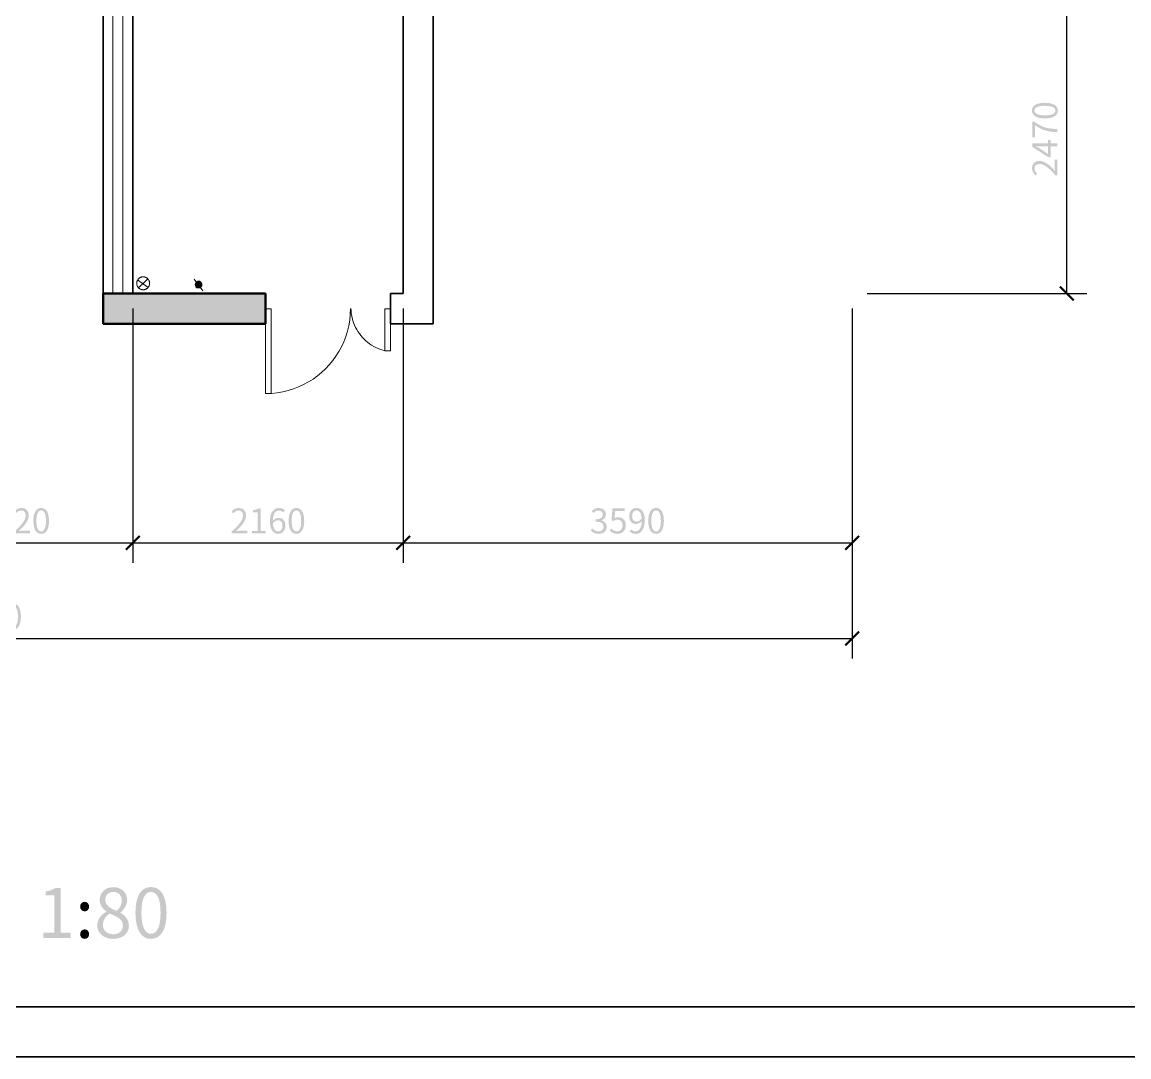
# Model space of a CAD drawing. Header units: millimetres. Extents: x -4600 to 229000, y -4300 to 19460.
# Drawn here: x 7385 to 16231, y -4300 to 3969 of the extents above; entities that cross this region are included whole.
import ezdxf

# ---------------------------------------------------------------- set-up
doc = ezdxf.new("R2010")
doc.units = ezdxf.units.MM
doc.header["$LTSCALE"] = 100
for name, color, linetype, lineweight in [('A-DIMS', 7, 'Continuous', 13), ('A-EX-DOOR', 3, 'Continuous', 18), ('A-EX-SERVICE', 6, 'Continuous', 13), ('A-EX-STRUCT', 7, 'Continuous', 50), ('A-EX-WALL', 7, 'Continuous', 35), ('A-EX-WINDOW', 4, 'Continuous', 18), ('A-SHEET', 7, 'Continuous', 35), ('A-TEXT', 7, 'Continuous', 18)]:
    doc.layers.add(name, color=color, linetype=linetype, lineweight=lineweight)

# ---------------------------------------------------------------- blocks, each defined once
blk = doc.blocks.new('SOURCE_ORIGINAL')
at = {"layer": 'A-EX-STRUCT'}
blk.add_hatch(color=256, dxfattribs=at).paths.add_polyline_path([(8033.6, 0), (9329, 0), (9329, -240.9), (8033.6, -240.9)])
at = {"layer": 'A-EX-DOOR'}
for p, q in [((10284.7, -458.8), (10284.7, -122.4)), ((10330.6, -122.4), (10284.7, -122.4)), ((10330.6, -122.4), (10330.6, -458.8)), ((10330.6, -458.8), (10284.7, -458.8))]:
    blk.add_line(p, q, dxfattribs=at)
blk.add_lwpolyline([(9329, -122.4), (9374.8, -122.4), (9374.8, -799.1), (9329, -799.1)], close=True, dxfattribs=at)
for points in [[(9330.9, -799.1), (9377.3, -797.6), (9423, -792.9), (9467.6, -785.3), (9511.3, -774.9), (9553.8, -761.7), (9595, -745.8), (9634.9, -727.3), (9673.4, -706.5), (9710.3, -683.2), (9745.5, -657.7), (9779.1, -630), (9810.7, -600.3), (9840.4, -568.7), (9868.1, -535.2), (9893.6, -499.9), (9916.8, -463), (9937.7, -424.5), (9956.1, -384.6), (9972, -343.4), (9985.2, -300.9), (9995.7, -257.2), (10003.3, -212.5), (10007.9, -166.9), (10009.5, -120.4)], [(10013.3, -118.2), (10014.2, -138.5), (10016.2, -158.4), (10019.3, -178.1), (10023.5, -197.4), (10028.8, -216.4), (10035, -234.9), (10042.2, -253), (10050.4, -270.6), (10059.5, -287.7), (10069.5, -304.2), (10080.4, -320.1), (10092.2, -335.4), (10104.7, -350.1), (10118, -364), (10132.1, -377.3), (10146.9, -389.7), (10162.4, -401.4), (10178.6, -412.2), (10195.5, -422.2), (10212.9, -431.2), (10230.9, -439.3), (10249.5, -446.4), (10268.7, -452.5), (10288.3, -457.6)]]:
    blk.add_lwpolyline(points, dxfattribs=at)
at = {"layer": 'A-EX-SERVICE'}
for p, q in [((8392.3, 49.7), (8308.2, 110.9)), ((8312.1, 42.1), (8388.5, 118.5)), ((8759.3, 114.7), (8828.2, 22.9)), ((8774.6, 87.9), (8778.5, 91.8)), ((8778.5, 91.8), (8782.3, 95.6)), ((8812.9, 91.8), (8778.5, 91.8)), ((8812.9, 91.8), (8778.5, 91.8)), ((8778.5, 91.8), (8816.7, 87.9)), ((8778.5, 91.8), (8816.7, 87.9)), ((8805.2, 95.6), (8782.3, 95.6)), ((8782.3, 95.6), (8786.1, 95.6)), ((8805.2, 95.6), (8782.3, 95.6)), ((8782.3, 95.6), (8812.9, 91.8)), ((8782.3, 95.6), (8812.9, 91.8)), ((8801.4, 95.6), (8786.1, 95.6)), ((8786.1, 95.6), (8793.8, 95.6)), ((8801.4, 95.6), (8786.1, 95.6)), ((8786.1, 95.6), (8805.2, 95.6)), ((8786.1, 95.6), (8805.2, 95.6)), ((8797.6, 95.6), (8793.8, 95.6)), ((8793.8, 95.6), (8801.4, 95.6)), ((8793.8, 95.6), (8801.4, 95.6)), ((8801.4, 95.6), (8797.6, 95.6)), ((8805.2, 95.6), (8801.4, 95.6)), ((8812.9, 91.8), (8805.2, 95.6)), ((8816.7, 87.9), (8812.9, 91.8)), ((8767, 72.6), (8770.8, 76.5)), ((8820.5, 72.6), (8767, 72.6)), ((8820.5, 72.6), (8767, 72.6)), ((8767, 72.6), (8820.5, 65)), ((8767, 72.6), (8820.5, 65)), ((8770.8, 65), (8767, 72.6)), ((8770.8, 80.3), (8774.6, 84.1)), ((8820.5, 80.3), (8770.8, 80.3)), ((8820.5, 80.3), (8770.8, 80.3)), ((8770.8, 80.3), (8820.5, 76.5)), ((8770.8, 80.3), (8820.5, 76.5)), ((8770.8, 76.5), (8770.8, 80.3)), ((8820.5, 76.5), (8770.8, 76.5)), ((8820.5, 76.5), (8770.8, 76.5)), ((8770.8, 76.5), (8820.5, 72.6)), ((8770.8, 76.5), (8820.5, 72.6)), ((8820.5, 65), (8770.8, 65)), ((8820.5, 65), (8770.8, 65)), ((8770.8, 65), (8820.5, 61.2)), ((8770.8, 65), (8820.5, 61.2)), ((8770.8, 61.2), (8770.8, 65)), ((8820.5, 61.2), (8770.8, 61.2)), ((8820.5, 61.2), (8770.8, 61.2)), ((8770.8, 61.2), (8816.7, 57.4)), ((8770.8, 61.2), (8816.7, 57.4)), ((8774.6, 57.4), (8770.8, 61.2)), ((8816.7, 87.9), (8774.6, 87.9)), ((8816.7, 87.9), (8774.6, 87.9)), ((8774.6, 87.9), (8816.7, 84.1)), ((8774.6, 87.9), (8816.7, 84.1)), ((8774.6, 84.1), (8774.6, 87.9)), ((8816.7, 84.1), (8774.6, 84.1)), ((8816.7, 84.1), (8774.6, 84.1)), ((8774.6, 84.1), (8820.5, 80.3)), ((8774.6, 84.1), (8820.5, 80.3)), ((8816.7, 57.4), (8774.6, 57.4)), ((8816.7, 57.4), (8774.6, 57.4)), ((8774.6, 57.4), (8816.7, 53.5)), ((8774.6, 57.4), (8816.7, 53.5)), ((8774.6, 53.5), (8774.6, 57.4)), ((8816.7, 53.5), (8774.6, 53.5)), ((8816.7, 53.5), (8774.6, 53.5)), ((8774.6, 53.5), (8812.9, 49.7)), ((8774.6, 53.5), (8812.9, 49.7)), ((8778.5, 49.7), (8774.6, 53.5)), ((8812.9, 49.7), (8778.5, 49.7)), ((8812.9, 49.7), (8778.5, 49.7)), ((8778.5, 49.7), (8805.2, 45.9)), ((8778.5, 49.7), (8805.2, 45.9)), ((8782.3, 45.9), (8778.5, 49.7)), ((8805.2, 45.9), (8782.3, 45.9)), ((8805.2, 45.9), (8782.3, 45.9)), ((8782.3, 45.9), (8801.4, 45.9)), ((8782.3, 45.9), (8801.4, 45.9)), ((8786.1, 45.9), (8782.3, 45.9)), ((8801.4, 45.9), (8786.1, 45.9)), ((8801.4, 45.9), (8786.1, 45.9)), ((8786.1, 45.9), (8797.6, 45.9)), ((8786.1, 45.9), (8797.6, 45.9)), ((8793.8, 45.9), (8786.1, 45.9)), ((8797.6, 45.9), (8793.8, 45.9)), ((8797.6, 45.9), (8801.4, 45.9)), ((8801.4, 45.9), (8805.2, 45.9)), ((8805.2, 45.9), (8812.9, 49.7)), ((8812.9, 49.7), (8816.7, 53.5)), ((8816.7, 84.1), (8816.7, 87.9)), ((8820.5, 80.3), (8816.7, 84.1)), ((8816.7, 57.4), (8820.5, 61.2)), ((8816.7, 53.5), (8816.7, 57.4)), ((8820.5, 76.5), (8820.5, 80.3)), ((8820.5, 72.6), (8820.5, 76.5)), ((8820.5, 65), (8820.5, 72.6)), ((8820.5, 61.2), (8820.5, 65))]:
    blk.add_line(p, q, dxfattribs=at)
for points in [[(8352.2, 133.8), (8348.7, 133.7), (8345.2, 133.4), (8341.8, 132.8), (8338.5, 132), (8335.2, 131), (8332.1, 129.8), (8329.1, 128.4), (8326.1, 126.8), (8323.3, 125), (8320.7, 123.1), (8318.1, 121), (8315.7, 118.7), (8313.4, 116.3), (8311.3, 113.7), (8309.4, 111.1), (8307.6, 108.3), (8306, 105.3), (8304.6, 102.3), (8303.4, 99.2), (8302.4, 95.9), (8301.6, 92.6), (8301.1, 89.2), (8300.7, 85.7), (8300.6, 82.2)], [(8403.8, 82.2), (8403.7, 85.7), (8403.3, 89.2), (8402.8, 92.6), (8402, 95.9), (8401, 99.2), (8399.7, 102.3), (8398.3, 105.3), (8396.8, 108.3), (8395, 111.1), (8393.1, 113.7), (8390.9, 116.3), (8388.7, 118.7), (8386.3, 121), (8383.7, 123.1), (8381.1, 125), (8378.2, 126.8), (8375.3, 128.4), (8372.3, 129.8), (8369.1, 131), (8365.9, 132), (8362.6, 132.8), (8359.2, 133.4), (8355.7, 133.7), (8352.2, 133.8)], [(8795.7, 99.4), (8794, 99.4), (8792.3, 99.2), (8790.7, 98.9), (8789.1, 98.5), (8787.5, 98), (8786, 97.5), (8784.5, 96.8), (8783.1, 96), (8781.8, 95.2), (8780.5, 94.2), (8779.3, 93.2), (8778.1, 92.1), (8777, 91), (8776, 89.7), (8775.1, 88.5), (8774.2, 87.1), (8773.4, 85.7), (8772.8, 84.2), (8772.2, 82.7), (8771.7, 81.2), (8771.3, 79.6), (8771, 77.9), (8770.9, 76.3), (8770.8, 74.6)], [(8820.5, 74.6), (8820.5, 76.3), (8820.3, 77.9), (8820, 79.6), (8819.6, 81.2), (8819.1, 82.7), (8818.6, 84.2), (8817.9, 85.7), (8817.1, 87.1), (8816.3, 88.5), (8815.3, 89.7), (8814.3, 91), (8813.2, 92.1), (8812.1, 93.2), (8810.8, 94.2), (8809.6, 95.2), (8808.2, 96), (8806.8, 96.8), (8805.3, 97.5), (8803.8, 98), (8802.3, 98.5), (8800.7, 98.9), (8799, 99.2), (8797.4, 99.4), (8795.7, 99.4)], [(8300.6, 82.2), (8300.7, 78.7), (8301.1, 75.2), (8301.6, 71.8), (8302.4, 68.5), (8303.4, 65.3), (8304.6, 62.1), (8306, 59.1), (8307.6, 56.2), (8309.4, 53.3), (8311.3, 50.7), (8313.4, 48.1), (8315.7, 45.7), (8318.1, 43.4), (8320.7, 41.3), (8323.3, 39.4), (8326.1, 37.6), (8329.1, 36), (8332.1, 34.6), (8335.2, 33.4), (8338.5, 32.4), (8341.8, 31.6), (8345.2, 31.1), (8348.7, 30.7), (8352.2, 30.6)], [(8352.2, 30.6), (8355.7, 30.7), (8359.2, 31.1), (8362.6, 31.6), (8365.9, 32.4), (8369.1, 33.4), (8372.3, 34.6), (8375.3, 36), (8378.2, 37.6), (8381.1, 39.4), (8383.7, 41.3), (8386.3, 43.4), (8388.7, 45.7), (8390.9, 48.1), (8393.1, 50.7), (8395, 53.3), (8396.8, 56.2), (8398.3, 59.1), (8399.7, 62.1), (8401, 65.3), (8402, 68.5), (8402.8, 71.8), (8403.3, 75.2), (8403.7, 78.7), (8403.8, 82.2)], [(8770.8, 74.6), (8770.9, 72.9), (8771, 71.2), (8771.3, 69.5), (8771.7, 68), (8772.2, 66.4), (8772.8, 64.9), (8773.4, 63.4), (8774.2, 62), (8775.1, 60.7), (8776, 59.4), (8777, 58.1), (8778.1, 57), (8779.3, 55.9), (8780.5, 54.9), (8781.8, 54), (8783.1, 53.1), (8784.5, 52.3), (8786, 51.7), (8787.5, 51.1), (8789.1, 50.6), (8790.7, 50.2), (8792.3, 49.9), (8794, 49.8), (8795.7, 49.7)], [(8795.7, 49.7), (8797.4, 49.8), (8799, 49.9), (8800.7, 50.2), (8802.3, 50.6), (8803.8, 51.1), (8805.3, 51.7), (8806.8, 52.3), (8808.2, 53.1), (8809.6, 54), (8810.8, 54.9), (8812.1, 55.9), (8813.2, 57), (8814.3, 58.1), (8815.3, 59.4), (8816.3, 60.7), (8817.1, 62), (8817.9, 63.4), (8818.6, 64.9), (8819.1, 66.4), (8819.6, 68), (8820, 69.5), (8820.3, 71.2), (8820.5, 72.9), (8820.5, 74.6)]]:
    blk.add_lwpolyline(points, dxfattribs=at)
at = {"layer": 'A-EX-STRUCT'}
blk.add_lwpolyline([(8033.6, 0), (9329, 0), (9329, -240.9), (8033.6, -240.9)], close=True, dxfattribs=at)
at = {"layer": 'A-EX-WALL'}
for p, q in [((10430, 2470), (10430, 0)), ((8033.6, -240.9), (8033.6, 2328.5)), ((8270, 2347.6), (8270, 0)), ((10670.9, 2328.5), (10670.9, -240.9)), ((8296.8, 0), (8033.6, 0)), ((8270, 0), (9329, 0)), ((9329, 0), (9329, -240.9)), ((10430, 0), (10330.6, 0)), ((10330.6, 0), (10330.6, -240.9)), ((9329, -240.9), (8033.6, -240.9)), ((10330.6, -240.9), (10670.9, -240.9))]:
    blk.add_line(p, q, dxfattribs=at)
at = {"layer": 'A-EX-WINDOW'}
for p, q in [((8109.9, 0), (8109.9, 2347.6)), ((8189.9, 0), (8189.9, 2347.6))]:
    blk.add_line(p, q, dxfattribs=at)
blk = doc.blocks.new('_ARCHTICK')
at = {"color": 0, "linetype": 'BYBLOCK', "const_width": 0.15}
blk.add_lwpolyline([(-0.5, -0.5), (0.5, 0.5)], dxfattribs=at)
blk = doc.blocks.new('*D7')
at = {"layer": 'A-DIMS'}
h = blk.add_hatch(color=256, dxfattribs=at)
edge = h.paths.add_edge_path()
edge.add_line((7031.1, -1917.1), (7140.8, -1917.1))
edge.add_line((7140.8, -1917.1), (7140.8, -1896.3))
edge.add_line((7140.8, -1896.3), (7100.7, -1896.3))
edge.add_line((7100.7, -1896.3), (7100.7, -1717.1))
edge.add_line((7100.7, -1717.1), (7081.6, -1717.1))
edge.add_spline(control_points=[(7081.6, -1717.1), (7070.7, -1723.3), (7057.9, -1728), (7040.2, -1731.2)], knot_values=[0, 0, 0, 0, 1, 1, 1, 1], degree=3, periodic=0)
edge.add_line((7040.2, -1731.2), (7040.2, -1747.1))
edge.add_line((7040.2, -1747.1), (7075.9, -1747.1))
edge.add_line((7075.9, -1747.1), (7075.9, -1896.3))
edge.add_line((7075.9, -1896.3), (7031.1, -1896.3))
edge.add_line((7031.1, -1896.3), (7031.1, -1917.1))
h = blk.add_hatch(color=256, dxfattribs=at)
edge = h.paths.add_edge_path()
edge.add_spline(control_points=[(7222.7, -1920.6), (7260.1, -1920.6), (7295.3, -1889.5), (7295.3, -1808.5), (7295.3, -1744.9), (7266.3, -1713.5), (7227.9, -1713.5), (7196.8, -1713.5), (7170.6, -1739.4), (7170.6, -1778.5), (7170.6, -1819.7), (7192.4, -1841.2), (7225.7, -1841.2), (7242.3, -1841.2), (7259.5, -1831.7), (7271.8, -1816.9)], knot_values=[0, 0, 0, 0, 1, 1, 1, 2, 2, 2, 3, 3, 3, 4, 4, 4, 5, 5, 5, 5], degree=3, periodic=0)
edge.add_spline(control_points=[(7271.8, -1816.9), (7269.9, -1878.9), (7247.5, -1899.9), (7221.9, -1899.9), (7208.8, -1899.9), (7196.8, -1894.1), (7188, -1884.6)], knot_values=[0, 0, 0, 0, 1, 1, 1, 2, 2, 2, 2], degree=3, periodic=0)
edge.add_line((7188, -1884.6), (7174.4, -1900.1))
edge.add_spline(control_points=[(7174.4, -1900.1), (7185.6, -1911.9), (7200.9, -1920.6), (7222.7, -1920.6)], knot_values=[0, 0, 0, 0, 1, 1, 1, 1], degree=3, periodic=0)
edge = h.paths.add_edge_path(flags=0)
edge.add_spline(control_points=[(7271.5, -1795.9), (7258.2, -1815), (7243.2, -1822.7), (7229.8, -1822.7), (7206, -1822.7), (7194, -1805.2), (7194, -1778.5), (7194, -1750.9), (7208.8, -1732.9), (7228.1, -1732.9), (7253.5, -1732.9), (7268.8, -1754.7), (7271.5, -1795.9)], knot_values=[0, 0, 0, 0, 1, 1, 1, 2, 2, 2, 3, 3, 3, 4, 4, 4, 4], degree=3, periodic=0)
h = blk.add_hatch(color=256, dxfattribs=at)
edge = h.paths.add_edge_path()
edge.add_line((7322, -1917.1), (7447.8, -1917.1))
edge.add_line((7447.8, -1917.1), (7447.8, -1895.5))
edge.add_line((7447.8, -1895.5), (7392.4, -1895.5))
edge.add_spline(control_points=[(7392.4, -1895.5), (7382.3, -1895.5), (7370, -1896.6), (7359.7, -1897.4)], knot_values=[0, 0, 0, 0, 1, 1, 1, 1], degree=3, periodic=0)
edge.add_spline(control_points=[(7359.7, -1897.4), (7406.6, -1852.9), (7438.2, -1812.3), (7438.2, -1772.2), (7438.2, -1736.7), (7415.6, -1713.5), (7379.8, -1713.5), (7354.5, -1713.5), (7337, -1725), (7320.9, -1742.7)], knot_values=[0, 0, 0, 0, 1, 1, 1, 2, 2, 2, 3, 3, 3, 3], degree=3, periodic=0)
edge.add_line((7320.9, -1742.7), (7335.4, -1756.9))
edge.add_spline(control_points=[(7335.4, -1756.9), (7346.6, -1743.5), (7360.5, -1733.7), (7376.8, -1733.7), (7401.7, -1733.7), (7413.7, -1750.3), (7413.7, -1773.3), (7413.7, -1807.6), (7384.8, -1847.5), (7322, -1902.3)], knot_values=[0, 0, 0, 0, 1, 1, 1, 2, 2, 2, 3, 3, 3, 3], degree=3, periodic=0)
edge.add_line((7322, -1902.3), (7322, -1917.1))
h = blk.add_hatch(color=256, dxfattribs=at)
edge = h.paths.add_edge_path()
edge.add_spline(control_points=[(7537.3, -1920.6), (7575.2, -1920.6), (7599.5, -1886.2), (7599.5, -1816.4), (7599.5, -1747.1), (7575.2, -1713.5), (7537.3, -1713.5), (7499.1, -1713.5), (7475.1, -1747.1), (7475.1, -1816.4), (7475.1, -1886.2), (7499.1, -1920.6), (7537.3, -1920.6)], knot_values=[0, 0, 0, 0, 1, 1, 1, 2, 2, 2, 3, 3, 3, 4, 4, 4, 4], degree=3, periodic=0)
edge = h.paths.add_edge_path(flags=0)
edge.add_spline(control_points=[(7537.3, -1900.4), (7514.6, -1900.4), (7499.1, -1875), (7499.1, -1816.4), (7499.1, -1758), (7514.6, -1733.2), (7537.3, -1733.2), (7559.9, -1733.2), (7575.5, -1758), (7575.5, -1816.4), (7575.5, -1875), (7559.9, -1900.4), (7537.3, -1900.4)], knot_values=[0, 0, 0, 0, 1, 1, 1, 2, 2, 2, 3, 3, 3, 4, 4, 4, 4], degree=3, periodic=0)
for p, q in [((6350, -120), (6350, -2152.1)), ((8270, -120), (8270, -2152.1)), ((6350, -1992.1), (8270, -1992.1))]:
    blk.add_line(p, q)
at = {"layer": 'Defpoints'}
for p in [(6350, 0), (8270, 0), (6350, -1992.1)]:
    blk.add_point(p, dxfattribs=at)
at = {"layer": 'A-DIMS', "xscale": 110, "yscale": 110, "rotation": 180}
blk.add_blockref('_ARCHTICK', (6350, -1992.1), dxfattribs=at)
at = {"layer": 'A-DIMS', "xscale": 110, "yscale": 110}
blk.add_blockref('_ARCHTICK', (8270, -1992.1), dxfattribs=at)
blk = doc.blocks.new('*D8')
at = {"layer": 'A-DIMS'}
h = blk.add_hatch(color=256, dxfattribs=at)
edge = h.paths.add_edge_path()
edge.add_line((9059.1, -1917.1), (9184.9, -1917.1))
edge.add_line((9184.9, -1917.1), (9184.9, -1895.5))
edge.add_line((9184.9, -1895.5), (9129.5, -1895.5))
edge.add_spline(control_points=[(9129.5, -1895.5), (9119.4, -1895.5), (9107.2, -1896.6), (9096.8, -1897.4)], knot_values=[0, 0, 0, 0, 1, 1, 1, 1], degree=3, periodic=0)
edge.add_spline(control_points=[(9096.8, -1897.4), (9143.7, -1852.9), (9175.4, -1812.3), (9175.4, -1772.2), (9175.4, -1736.7), (9152.7, -1713.5), (9117, -1713.5), (9091.6, -1713.5), (9074.1, -1725), (9058, -1742.7)], knot_values=[0, 0, 0, 0, 1, 1, 1, 2, 2, 2, 3, 3, 3, 3], degree=3, periodic=0)
edge.add_line((9058, -1742.7), (9072.5, -1756.9))
edge.add_spline(control_points=[(9072.5, -1756.9), (9083.7, -1743.5), (9097.6, -1733.7), (9114, -1733.7), (9138.8, -1733.7), (9150.8, -1750.3), (9150.8, -1773.3), (9150.8, -1807.6), (9121.9, -1847.5), (9059.1, -1902.3)], knot_values=[0, 0, 0, 0, 1, 1, 1, 2, 2, 2, 3, 3, 3, 3], degree=3, periodic=0)
edge.add_line((9059.1, -1902.3), (9059.1, -1917.1))
h = blk.add_hatch(color=256, dxfattribs=at)
edge = h.paths.add_edge_path()
edge.add_line((9222.6, -1917.1), (9332.3, -1917.1))
edge.add_line((9332.3, -1917.1), (9332.3, -1896.3))
edge.add_line((9332.3, -1896.3), (9292.2, -1896.3))
edge.add_line((9292.2, -1896.3), (9292.2, -1717.1))
edge.add_line((9292.2, -1717.1), (9273.1, -1717.1))
edge.add_spline(control_points=[(9273.1, -1717.1), (9262.1, -1723.3), (9249.3, -1728), (9231.6, -1731.2)], knot_values=[0, 0, 0, 0, 1, 1, 1, 1], degree=3, periodic=0)
edge.add_line((9231.6, -1731.2), (9231.6, -1747.1))
edge.add_line((9231.6, -1747.1), (9267.3, -1747.1))
edge.add_line((9267.3, -1747.1), (9267.3, -1896.3))
edge.add_line((9267.3, -1896.3), (9222.6, -1896.3))
edge.add_line((9222.6, -1896.3), (9222.6, -1917.1))
h = blk.add_hatch(color=256, dxfattribs=at)
edge = h.paths.add_edge_path()
edge.add_spline(control_points=[(9432.1, -1920.6), (9463.2, -1920.6), (9489.7, -1894.4), (9489.7, -1855.7), (9489.7, -1813.6), (9467.9, -1792.9), (9434, -1792.9), (9418.5, -1792.9), (9401, -1801.9), (9388.7, -1816.9)], knot_values=[0, 0, 0, 0, 1, 1, 1, 2, 2, 2, 3, 3, 3, 3], degree=3, periodic=0)
edge.add_spline(control_points=[(9388.7, -1816.9), (9389.8, -1755), (9412.5, -1734), (9440.3, -1734), (9452.3, -1734), (9464.3, -1740), (9472, -1749.3)], knot_values=[0, 0, 0, 0, 1, 1, 1, 2, 2, 2, 2], degree=3, periodic=0)
edge.add_line((9472, -1749.3), (9486.2, -1734))
edge.add_spline(control_points=[(9486.2, -1734), (9475, -1722), (9460, -1713.5), (9439.2, -1713.5), (9400.5, -1713.5), (9365.3, -1743.3), (9365.3, -1821.6), (9365.3, -1887.6), (9393.9, -1920.6), (9432.1, -1920.6)], knot_values=[0, 0, 0, 0, 1, 1, 1, 2, 2, 2, 3, 3, 3, 3], degree=3, periodic=0)
edge = h.paths.add_edge_path(flags=0)
edge.add_spline(control_points=[(9389.3, -1836.8), (9402.4, -1818.3), (9417.7, -1811.5), (9429.9, -1811.5), (9454.2, -1811.5), (9466, -1828.7), (9466, -1855.7), (9466, -1883), (9451.2, -1901), (9432.1, -1901), (9407, -1901), (9392, -1878.3), (9389.3, -1836.8)], knot_values=[0, 0, 0, 0, 1, 1, 1, 2, 2, 2, 3, 3, 3, 4, 4, 4, 4], degree=3, periodic=0)
h = blk.add_hatch(color=256, dxfattribs=at)
edge = h.paths.add_edge_path()
edge.add_spline(control_points=[(9577.3, -1920.6), (9615.2, -1920.6), (9639.5, -1886.2), (9639.5, -1816.4), (9639.5, -1747.1), (9615.2, -1713.5), (9577.3, -1713.5), (9539.1, -1713.5), (9515.1, -1747.1), (9515.1, -1816.4), (9515.1, -1886.2), (9539.1, -1920.6), (9577.3, -1920.6)], knot_values=[0, 0, 0, 0, 1, 1, 1, 2, 2, 2, 3, 3, 3, 4, 4, 4, 4], degree=3, periodic=0)
edge = h.paths.add_edge_path(flags=0)
edge.add_spline(control_points=[(9577.3, -1900.4), (9554.6, -1900.4), (9539.1, -1875), (9539.1, -1816.4), (9539.1, -1758), (9554.6, -1733.2), (9577.3, -1733.2), (9599.9, -1733.2), (9615.5, -1758), (9615.5, -1816.4), (9615.5, -1875), (9599.9, -1900.4), (9577.3, -1900.4)], knot_values=[0, 0, 0, 0, 1, 1, 1, 2, 2, 2, 3, 3, 3, 4, 4, 4, 4], degree=3, periodic=0)
for p, q in [((8270, -120), (8270, -2152.1)), ((10430, -120), (10430, -2152.1)), ((8270, -1992.1), (10430, -1992.1))]:
    blk.add_line(p, q)
at = {"layer": 'Defpoints'}
for p in [(8270, 0), (10430, 0), (8270, -1992.1)]:
    blk.add_point(p, dxfattribs=at)
at = {"layer": 'A-DIMS', "xscale": 110, "yscale": 110, "rotation": 180}
blk.add_blockref('_ARCHTICK', (8270, -1992.1), dxfattribs=at)
at = {"layer": 'A-DIMS', "xscale": 110, "yscale": 110}
blk.add_blockref('_ARCHTICK', (10430, -1992.1), dxfattribs=at)
blk = doc.blocks.new('*D9')
at = {"layer": 'A-DIMS'}
h = blk.add_hatch(color=256, dxfattribs=at)
edge = h.paths.add_edge_path()
edge.add_spline(control_points=[(11993.9, -1920.6), (12029.6, -1920.6), (12058.3, -1899.3), (12058.3, -1863.6), (12058.3, -1836), (12039.5, -1818.6), (12016, -1812.8)], knot_values=[0, 0, 0, 0, 1, 1, 1, 2, 2, 2, 2], degree=3, periodic=0)
edge.add_line((12016, -1812.8), (12016, -1811.5))
edge.add_spline(control_points=[(12016, -1811.5), (12037.3, -1804.1), (12051.5, -1787.7), (12051.5, -1763.4), (12051.5, -1731.8), (12026.9, -1713.5), (11993.1, -1713.5), (11970.2, -1713.5), (11952.4, -1723.6), (11937.4, -1737.2)], knot_values=[0, 0, 0, 0, 1, 1, 1, 2, 2, 2, 3, 3, 3, 3], degree=3, periodic=0)
edge.add_line((11937.4, -1737.2), (11950.8, -1753.1))
edge.add_spline(control_points=[(11950.8, -1753.1), (11962.2, -1741.6), (11976.2, -1733.7), (11992.3, -1733.7), (12013.3, -1733.7), (12026.1, -1746.3), (12026.1, -1765.4), (12026.1, -1786.9), (12012.2, -1803.6), (11970.7, -1803.6)], knot_values=[0, 0, 0, 0, 1, 1, 1, 2, 2, 2, 3, 3, 3, 3], degree=3, periodic=0)
edge.add_line((11970.7, -1803.6), (11970.7, -1822.7))
edge.add_spline(control_points=[(11970.7, -1822.7), (12017.1, -1822.7), (12032.9, -1838.5), (12032.9, -1862.8), (12032.9, -1885.7), (12016.3, -1899.9), (11992.3, -1899.9), (11969.6, -1899.9), (11954.6, -1889), (11942.9, -1876.9)], knot_values=[0, 0, 0, 0, 1, 1, 1, 2, 2, 2, 3, 3, 3, 3], degree=3, periodic=0)
edge.add_line((11942.9, -1876.9), (11930, -1893))
edge.add_spline(control_points=[(11930, -1893), (11943.1, -1907.5), (11962.8, -1920.6), (11993.9, -1920.6)], knot_values=[0, 0, 0, 0, 1, 1, 1, 1], degree=3, periodic=0)
h = blk.add_hatch(color=256, dxfattribs=at)
edge = h.paths.add_edge_path()
edge.add_spline(control_points=[(12145.1, -1920.6), (12178.6, -1920.6), (12210.5, -1895.8), (12210.5, -1852.1), (12210.5, -1807.9), (12183.3, -1788.3), (12150.2, -1788.3), (12138.2, -1788.3), (12129.2, -1791.3), (12120.2, -1796.2)], knot_values=[0, 0, 0, 0, 1, 1, 1, 2, 2, 2, 3, 3, 3, 3], degree=3, periodic=0)
edge.add_line((12120.2, -1796.2), (12125.4, -1738.3))
edge.add_line((12125.4, -1738.3), (12200.7, -1738.3))
edge.add_line((12200.7, -1738.3), (12200.7, -1717.1))
edge.add_line((12200.7, -1717.1), (12103.6, -1717.1))
edge.add_line((12103.6, -1717.1), (12097, -1810.4))
edge.add_line((12097, -1810.4), (12110.4, -1818.8))
edge.add_spline(control_points=[(12110.4, -1818.8), (12121.9, -1811.2), (12130.3, -1807.1), (12143.7, -1807.1), (12168.8, -1807.1), (12185.2, -1824), (12185.2, -1852.7), (12185.2, -1881.9), (12166.3, -1899.9), (12142.6, -1899.9), (12119.4, -1899.9), (12104.7, -1889.2), (12093.5, -1877.8)], knot_values=[0, 0, 0, 0, 1, 1, 1, 2, 2, 2, 3, 3, 3, 4, 4, 4, 4], degree=3, periodic=0)
edge.add_line((12093.5, -1877.8), (12080.9, -1894.1))
edge.add_spline(control_points=[(12080.9, -1894.1), (12094.6, -1907.5), (12113.7, -1920.6), (12145.1, -1920.6)], knot_values=[0, 0, 0, 0, 1, 1, 1, 1], degree=3, periodic=0)
h = blk.add_hatch(color=256, dxfattribs=at)
edge = h.paths.add_edge_path()
edge.add_spline(control_points=[(12289.1, -1920.6), (12326.5, -1920.6), (12361.7, -1889.5), (12361.7, -1808.5), (12361.7, -1744.9), (12332.8, -1713.5), (12294.3, -1713.5), (12263.2, -1713.5), (12237, -1739.4), (12237, -1778.5), (12237, -1819.7), (12258.8, -1841.2), (12292.1, -1841.2), (12308.8, -1841.2), (12326, -1831.7), (12338.2, -1816.9)], knot_values=[0, 0, 0, 0, 1, 1, 1, 2, 2, 2, 3, 3, 3, 4, 4, 4, 5, 5, 5, 5], degree=3, periodic=0)
edge.add_spline(control_points=[(12338.2, -1816.9), (12336.3, -1878.9), (12313.9, -1899.9), (12288.3, -1899.9), (12275.2, -1899.9), (12263.2, -1894.1), (12254.5, -1884.6)], knot_values=[0, 0, 0, 0, 1, 1, 1, 2, 2, 2, 2], degree=3, periodic=0)
edge.add_line((12254.5, -1884.6), (12240.8, -1900.1))
edge.add_spline(control_points=[(12240.8, -1900.1), (12252, -1911.9), (12267.3, -1920.6), (12289.1, -1920.6)], knot_values=[0, 0, 0, 0, 1, 1, 1, 1], degree=3, periodic=0)
edge = h.paths.add_edge_path(flags=0)
edge.add_spline(control_points=[(12338, -1795.9), (12324.6, -1815), (12309.6, -1822.7), (12296.2, -1822.7), (12272.5, -1822.7), (12260.5, -1805.2), (12260.5, -1778.5), (12260.5, -1750.9), (12275.2, -1732.9), (12294.6, -1732.9), (12320, -1732.9), (12335.2, -1754.7), (12338, -1795.9)], knot_values=[0, 0, 0, 0, 1, 1, 1, 2, 2, 2, 3, 3, 3, 4, 4, 4, 4], degree=3, periodic=0)
h = blk.add_hatch(color=256, dxfattribs=at)
edge = h.paths.add_edge_path()
edge.add_spline(control_points=[(12452.3, -1920.6), (12490.2, -1920.6), (12514.5, -1886.2), (12514.5, -1816.4), (12514.5, -1747.1), (12490.2, -1713.5), (12452.3, -1713.5), (12414.1, -1713.5), (12390.1, -1747.1), (12390.1, -1816.4), (12390.1, -1886.2), (12414.1, -1920.6), (12452.3, -1920.6)], knot_values=[0, 0, 0, 0, 1, 1, 1, 2, 2, 2, 3, 3, 3, 4, 4, 4, 4], degree=3, periodic=0)
edge = h.paths.add_edge_path(flags=0)
edge.add_spline(control_points=[(12452.3, -1900.4), (12429.6, -1900.4), (12414.1, -1875), (12414.1, -1816.4), (12414.1, -1758), (12429.6, -1733.2), (12452.3, -1733.2), (12474.9, -1733.2), (12490.5, -1758), (12490.5, -1816.4), (12490.5, -1875), (12474.9, -1900.4), (12452.3, -1900.4)], knot_values=[0, 0, 0, 0, 1, 1, 1, 2, 2, 2, 3, 3, 3, 4, 4, 4, 4], degree=3, periodic=0)
for p, q in [((10430, -120), (10430, -2152.1)), ((14020, -120), (14020, -2152.1)), ((10430, -1992.1), (14020, -1992.1))]:
    blk.add_line(p, q)
at = {"layer": 'Defpoints'}
for p in [(10430, 0), (14020, 0), (10430, -1992.1)]:
    blk.add_point(p, dxfattribs=at)
at = {"layer": 'A-DIMS', "xscale": 110, "yscale": 110, "rotation": 180}
blk.add_blockref('_ARCHTICK', (10430, -1992.1), dxfattribs=at)
at = {"layer": 'A-DIMS', "xscale": 110, "yscale": 110}
blk.add_blockref('_ARCHTICK', (14020, -1992.1), dxfattribs=at)
blk = doc.blocks.new('*D11')
at = {"layer": 'A-DIMS'}
h = blk.add_hatch(color=256, dxfattribs=at)
edge = h.paths.add_edge_path()
edge.add_line((6655.4, -2681.8), (6765.1, -2681.8))
edge.add_line((6765.1, -2681.8), (6765.1, -2661))
edge.add_line((6765.1, -2661), (6725, -2661))
edge.add_line((6725, -2661), (6725, -2481.8))
edge.add_line((6725, -2481.8), (6705.9, -2481.8))
edge.add_spline(control_points=[(6705.9, -2481.8), (6695, -2488), (6682.2, -2492.7), (6664.4, -2496)], knot_values=[0, 0, 0, 0, 1, 1, 1, 1], degree=3, periodic=0)
edge.add_line((6664.4, -2496), (6664.4, -2511.8))
edge.add_line((6664.4, -2511.8), (6700.2, -2511.8))
edge.add_line((6700.2, -2511.8), (6700.2, -2661))
edge.add_line((6700.2, -2661), (6655.4, -2661))
edge.add_line((6655.4, -2661), (6655.4, -2681.8))
h = blk.add_hatch(color=256, dxfattribs=at)
h.paths.add_polyline_path([(6875.6, -2681.8), (6899.1, -2681.8), (6899.1, -2626.6), (6925.8, -2626.6), (6925.8, -2606.7), (6899.1, -2606.7), (6899.1, -2481.8), (6871.5, -2481.8), (6788.3, -2610.3), (6788.3, -2626.6), (6875.6, -2626.6), (6875.6, -2681.8)])
edge = h.paths.add_edge_path(flags=0)
edge.add_line((6875.6, -2606.7), (6814.2, -2606.7))
edge.add_line((6814.2, -2606.7), (6859.8, -2538.5))
edge.add_spline(control_points=[(6859.8, -2538.5), (6865.5, -2528.7), (6871, -2518.6), (6875.9, -2509)], knot_values=[0, 0, 0, 0, 1, 1, 1, 1], degree=3, periodic=0)
edge.add_line((6875.9, -2509), (6877, -2509))
edge.add_spline(control_points=[(6877, -2509), (6876.4, -2519.1), (6875.6, -2535.5), (6875.6, -2545.3)], knot_values=[0, 0, 0, 0, 1, 1, 1, 1], degree=3, periodic=0)
edge.add_line((6875.6, -2545.3), (6875.6, -2606.7))
h = blk.add_hatch(color=256, dxfattribs=at)
edge = h.paths.add_edge_path()
edge.add_spline(control_points=[(7010.1, -2685.3), (7048.1, -2685.3), (7072.3, -2650.9), (7072.3, -2581.1), (7072.3, -2511.8), (7048.1, -2478.2), (7010.1, -2478.2), (6971.9, -2478.2), (6947.9, -2511.8), (6947.9, -2581.1), (6947.9, -2650.9), (6971.9, -2685.3), (7010.1, -2685.3)], knot_values=[0, 0, 0, 0, 1, 1, 1, 2, 2, 2, 3, 3, 3, 4, 4, 4, 4], degree=3, periodic=0)
edge = h.paths.add_edge_path(flags=0)
edge.add_spline(control_points=[(7010.1, -2665.1), (6987.5, -2665.1), (6971.9, -2639.7), (6971.9, -2581.1), (6971.9, -2522.7), (6987.5, -2497.9), (7010.1, -2497.9), (7032.8, -2497.9), (7048.3, -2522.7), (7048.3, -2581.1), (7048.3, -2639.7), (7032.8, -2665.1), (7010.1, -2665.1)], knot_values=[0, 0, 0, 0, 1, 1, 1, 2, 2, 2, 3, 3, 3, 4, 4, 4, 4], degree=3, periodic=0)
h = blk.add_hatch(color=256, dxfattribs=at)
edge = h.paths.add_edge_path()
edge.add_line((7097.7, -2681.8), (7223.5, -2681.8))
edge.add_line((7223.5, -2681.8), (7223.5, -2660.2))
edge.add_line((7223.5, -2660.2), (7168.1, -2660.2))
edge.add_spline(control_points=[(7168.1, -2660.2), (7158, -2660.2), (7145.7, -2661.3), (7135.4, -2662.1)], knot_values=[0, 0, 0, 0, 1, 1, 1, 1], degree=3, periodic=0)
edge.add_spline(control_points=[(7135.4, -2662.1), (7182.3, -2617.6), (7214, -2577), (7214, -2536.9), (7214, -2501.4), (7191.3, -2478.2), (7155.6, -2478.2), (7130.2, -2478.2), (7112.7, -2489.7), (7096.6, -2507.4)], knot_values=[0, 0, 0, 0, 1, 1, 1, 2, 2, 2, 3, 3, 3, 3], degree=3, periodic=0)
edge.add_line((7096.6, -2507.4), (7111.1, -2521.6))
edge.add_spline(control_points=[(7111.1, -2521.6), (7122.3, -2508.2), (7136.2, -2498.4), (7152.6, -2498.4), (7177.4, -2498.4), (7189.4, -2515.1), (7189.4, -2538), (7189.4, -2572.4), (7160.5, -2612.2), (7097.7, -2667)], knot_values=[0, 0, 0, 0, 1, 1, 1, 2, 2, 2, 3, 3, 3, 3], degree=3, periodic=0)
edge.add_line((7097.7, -2667), (7097.7, -2681.8))
h = blk.add_hatch(color=256, dxfattribs=at)
edge = h.paths.add_edge_path()
edge.add_spline(control_points=[(7313, -2685.3), (7350.9, -2685.3), (7375.2, -2650.9), (7375.2, -2581.1), (7375.2, -2511.8), (7350.9, -2478.2), (7313, -2478.2), (7274.8, -2478.2), (7250.8, -2511.8), (7250.8, -2581.1), (7250.8, -2650.9), (7274.8, -2685.3), (7313, -2685.3)], knot_values=[0, 0, 0, 0, 1, 1, 1, 2, 2, 2, 3, 3, 3, 4, 4, 4, 4], degree=3, periodic=0)
edge = h.paths.add_edge_path(flags=0)
edge.add_spline(control_points=[(7313, -2665.1), (7290.4, -2665.1), (7274.8, -2639.7), (7274.8, -2581.1), (7274.8, -2522.7), (7290.4, -2497.9), (7313, -2497.9), (7335.6, -2497.9), (7351.2, -2522.7), (7351.2, -2581.1), (7351.2, -2639.7), (7335.6, -2665.1), (7313, -2665.1)], knot_values=[0, 0, 0, 0, 1, 1, 1, 2, 2, 2, 3, 3, 3, 4, 4, 4, 4], degree=3, periodic=0)
for p, q in [((0, -120), (0, -2916.8)), ((14020, -120), (14020, -2916.8)), ((0, -2756.8), (14020, -2756.8))]:
    blk.add_line(p, q)
at = {"layer": 'Defpoints'}
for p in [(0, 0), (14020, 0), (0, -2756.8)]:
    blk.add_point(p, dxfattribs=at)
at = {"layer": 'A-DIMS', "xscale": 110, "yscale": 110, "rotation": 180}
blk.add_blockref('_ARCHTICK', (0, -2756.8), dxfattribs=at)
at = {"layer": 'A-DIMS', "xscale": 110, "yscale": 110}
blk.add_blockref('_ARCHTICK', (14020, -2756.8), dxfattribs=at)
blk = doc.blocks.new('*D20')
at = {"layer": 'A-DIMS'}
h = blk.add_hatch(color=256, dxfattribs=at)
edge = h.paths.add_edge_path()
edge.add_spline(control_points=[(15663.9, 1462.3), (15663.9, 1500.2), (15629.5, 1524.5), (15559.7, 1524.5), (15490.4, 1524.5), (15456.8, 1500.2), (15456.8, 1462.3), (15456.8, 1424.1), (15490.4, 1400.1), (15559.7, 1400.1), (15629.5, 1400.1), (15663.9, 1424.1), (15663.9, 1462.3)], knot_values=[0, 0, 0, 0, 1, 1, 1, 2, 2, 2, 3, 3, 3, 4, 4, 4, 4], degree=3, periodic=0)
edge = h.paths.add_edge_path(flags=0)
edge.add_spline(control_points=[(15643.7, 1462.3), (15643.7, 1439.6), (15618.3, 1424.1), (15559.7, 1424.1), (15501.3, 1424.1), (15476.4, 1439.6), (15476.4, 1462.3), (15476.4, 1484.9), (15501.3, 1500.5), (15559.7, 1500.5), (15618.3, 1500.5), (15643.7, 1484.9), (15643.7, 1462.3)], knot_values=[0, 0, 0, 0, 1, 1, 1, 2, 2, 2, 3, 3, 3, 4, 4, 4, 4], degree=3, periodic=0)
h = blk.add_hatch(color=256, dxfattribs=at)
edge = h.paths.add_edge_path()
edge.add_line((15660.3, 1289), (15660.3, 1314.9))
edge.add_spline(control_points=[(15660.3, 1314.9), (15582, 1318.2), (15535.4, 1326.7), (15475.4, 1373.6)], knot_values=[0, 0, 0, 0, 1, 1, 1, 1], degree=3, periodic=0)
edge.add_line((15475.4, 1373.6), (15460.3, 1373.6))
edge.add_line((15460.3, 1373.6), (15460.3, 1248.4))
edge.add_line((15460.3, 1248.4), (15481.6, 1248.4))
edge.add_line((15481.6, 1248.4), (15481.6, 1345.5))
edge.add_spline(control_points=[(15481.6, 1345.5), (15536.2, 1306.2), (15584.5, 1292.6), (15660.3, 1289)], knot_values=[0, 0, 0, 0, 1, 1, 1, 1], degree=3, periodic=0)
h = blk.add_hatch(color=256, dxfattribs=at)
h.paths.add_polyline_path([(15660.3, 1176.3), (15660.3, 1199.8), (15605.2, 1199.8), (15605.2, 1226.5), (15585.3, 1226.5), (15585.3, 1199.8), (15460.3, 1199.8), (15460.3, 1172.2), (15588.9, 1089), (15605.2, 1089), (15605.2, 1176.3), (15660.3, 1176.3)])
edge = h.paths.add_edge_path(flags=0)
edge.add_line((15585.3, 1176.3), (15585.3, 1114.9))
edge.add_line((15585.3, 1114.9), (15517.1, 1160.5))
edge.add_spline(control_points=[(15517.1, 1160.5), (15507.3, 1166.2), (15497.2, 1171.7), (15487.6, 1176.6)], knot_values=[0, 0, 0, 0, 1, 1, 1, 1], degree=3, periodic=0)
edge.add_line((15487.6, 1176.6), (15487.6, 1177.7))
edge.add_spline(control_points=[(15487.6, 1177.7), (15497.7, 1177.2), (15514.1, 1176.3), (15523.9, 1176.3)], knot_values=[0, 0, 0, 0, 1, 1, 1, 1], degree=3, periodic=0)
edge.add_line((15523.9, 1176.3), (15585.3, 1176.3))
h = blk.add_hatch(color=256, dxfattribs=at)
edge = h.paths.add_edge_path()
edge.add_line((15660.3, 944.1), (15660.3, 1069.9))
edge.add_line((15660.3, 1069.9), (15638.8, 1069.9))
edge.add_line((15638.8, 1069.9), (15638.8, 1014.5))
edge.add_spline(control_points=[(15638.8, 1014.5), (15638.8, 1004.4), (15639.9, 992.2), (15640.7, 981.8)], knot_values=[0, 0, 0, 0, 1, 1, 1, 1], degree=3, periodic=0)
edge.add_spline(control_points=[(15640.7, 981.8), (15596.2, 1028.7), (15555.6, 1060.4), (15515.5, 1060.4), (15480, 1060.4), (15456.8, 1037.7), (15456.8, 1002), (15456.8, 976.6), (15468.3, 959.1), (15486, 943)], knot_values=[0, 0, 0, 0, 1, 1, 1, 2, 2, 2, 3, 3, 3, 3], degree=3, periodic=0)
edge.add_line((15486, 943), (15500.2, 957.5))
edge.add_spline(control_points=[(15500.2, 957.5), (15486.8, 968.7), (15477, 982.6), (15477, 999), (15477, 1023.8), (15493.6, 1035.8), (15516.6, 1035.8), (15550.9, 1035.8), (15590.8, 1006.9), (15645.6, 944.1)], knot_values=[0, 0, 0, 0, 1, 1, 1, 2, 2, 2, 3, 3, 3, 3], degree=3, periodic=0)
edge.add_line((15645.6, 944.1), (15660.3, 944.1))
for p, q in [((14140, 2470), (15895.3, 2470)), ((15735.3, 0), (15735.3, 2470)), ((14140, 0), (15895.3, 0))]:
    blk.add_line(p, q)
at = {"layer": 'Defpoints'}
for p in [(14020, 2470), (14020, 0), (15735.3, 0)]:
    blk.add_point(p, dxfattribs=at)
at = {"layer": 'A-DIMS', "xscale": 110, "yscale": 110}
for p, rotation in [((15735.3, 2470), 90), ((15735.3, 0), 270)]:
    blk.add_blockref('_ARCHTICK', p, dxfattribs=dict(at, rotation=rotation))
blk = doc.blocks.new('SOURCE_DIMENSIONS')
for name in ['*D20', '*D11', '*D7', '*D8', '*D9']:
    blk.add_blockref(name, (0, 0))
blk = doc.blocks.new('A01_SHEET')
at = {"layer": 'A-TEXT'}
h = blk.add_hatch(color=256, dxfattribs=at)
edge = h.paths.add_edge_path()
edge.add_line((7553.9, -3350), (7773.3, -3350))
edge.add_line((7773.3, -3350), (7773.3, -3308.5))
edge.add_line((7773.3, -3308.5), (7693, -3308.5))
edge.add_line((7693, -3308.5), (7693, -2950))
edge.add_line((7693, -2950), (7654.8, -2950))
edge.add_spline(control_points=[(7654.8, -2950), (7633, -2962.6), (7607.4, -2971.8), (7571.9, -2978.4)], knot_values=[0, 0, 0, 0, 1, 1, 1, 1], degree=3, periodic=0)
edge.add_line((7571.9, -2978.4), (7571.9, -3010))
edge.add_line((7571.9, -3010), (7643.4, -3010))
edge.add_line((7643.4, -3010), (7643.4, -3308.5))
edge.add_line((7643.4, -3308.5), (7553.9, -3308.5))
edge.add_line((7553.9, -3308.5), (7553.9, -3350))
h = blk.add_hatch(color=256, dxfattribs=at)
edge = h.paths.add_edge_path()
edge.add_spline(control_points=[(8113.2, -3357.1), (8188, -3357.1), (8238.2, -3311.8), (8238.2, -3254), (8238.2, -3198.8), (8206, -3168.8), (8171.1, -3148.6)], knot_values=[0, 0, 0, 0, 1, 1, 1, 2, 2, 2, 2], degree=3, periodic=0)
edge.add_line((8171.1, -3148.6), (8171.1, -3145.9))
edge.add_spline(control_points=[(8171.1, -3145.9), (8194.5, -3127.4), (8224, -3091.3), (8224, -3049.3), (8224, -2987.7), (8182.5, -2944), (8114.3, -2944), (8052.1, -2944), (8004.6, -2984.9), (8004.6, -3045.5), (8004.6, -3087.5), (8029.7, -3117.5), (8058.7, -3137.7)], knot_values=[0, 0, 0, 0, 1, 1, 1, 2, 2, 2, 3, 3, 3, 4, 4, 4, 4], degree=3, periodic=0)
edge.add_line((8058.7, -3137.7), (8058.7, -3139.9))
edge.add_spline(control_points=[(8058.7, -3139.9), (8022.1, -3159.5), (7985.5, -3197.2), (7985.5, -3250.7), (7985.5, -3312.3), (8039, -3357.1), (8113.2, -3357.1)], knot_values=[0, 0, 0, 0, 1, 1, 1, 2, 2, 2, 2], degree=3, periodic=0)
edge = h.paths.add_edge_path(flags=0)
edge.add_spline(control_points=[(8113.8, -3320), (8065.8, -3320), (8029.7, -3288.9), (8029.7, -3246.3), (8029.7, -3208.1), (8052.7, -3176.5), (8084.9, -3155.7)], knot_values=[0, 0, 0, 0, 1, 1, 1, 2, 2, 2, 2], degree=3, periodic=0)
edge.add_spline(control_points=[(8084.9, -3155.7), (8141.6, -3178.6), (8190.7, -3198.3), (8190.7, -3252.3), (8190.7, -3292.2), (8160.2, -3320), (8113.8, -3320)], knot_values=[0, 0, 0, 0, 1, 1, 1, 2, 2, 2, 2], degree=3, periodic=0)
edge = h.paths.add_edge_path(flags=0)
edge.add_spline(control_points=[(8140.5, -3132.8), (8093, -3114.3), (8049.9, -3093), (8049.9, -3045.5), (8049.9, -3006.8), (8076.7, -2981.1), (8113.8, -2981.1), (8156.3, -2981.1), (8181.4, -3012.2), (8181.4, -3052), (8181.4, -3081.5), (8167.3, -3108.8), (8140.5, -3132.8)], knot_values=[0, 0, 0, 0, 1, 1, 1, 2, 2, 2, 3, 3, 3, 4, 4, 4, 4], degree=3, periodic=0)
h = blk.add_hatch(color=256, dxfattribs=at)
edge = h.paths.add_edge_path()
edge.add_spline(control_points=[(8415, -3357.1), (8490.9, -3357.1), (8539.4, -3288.3), (8539.4, -3148.6), (8539.4, -3010), (8490.9, -2942.9), (8415, -2942.9), (8338.6, -2942.9), (8290.6, -3010), (8290.6, -3148.6), (8290.6, -3288.3), (8338.6, -3357.1), (8415, -3357.1)], knot_values=[0, 0, 0, 0, 1, 1, 1, 2, 2, 2, 3, 3, 3, 4, 4, 4, 4], degree=3, periodic=0)
edge = h.paths.add_edge_path(flags=0)
edge.add_spline(control_points=[(8415, -3316.7), (8369.7, -3316.7), (8338.6, -3266), (8338.6, -3148.6), (8338.6, -3031.9), (8369.7, -2982.2), (8415, -2982.2), (8460.3, -2982.2), (8491.4, -3031.9), (8491.4, -3148.6), (8491.4, -3266), (8460.3, -3316.7), (8415, -3316.7)], knot_values=[0, 0, 0, 0, 1, 1, 1, 2, 2, 2, 3, 3, 3, 4, 4, 4, 4], degree=3, periodic=0)
h = blk.add_hatch(color=256, dxfattribs=at)
edge = h.paths.add_edge_path()
edge.add_spline(control_points=[(7884.6, -3137.2), (7904.2, -3137.2), (7920.6, -3121.9), (7920.6, -3099), (7920.6, -3076.6), (7904.2, -3060.8), (7884.6, -3060.8), (7864.4, -3060.8), (7848.6, -3076.6), (7848.6, -3099), (7848.6, -3121.9), (7864.4, -3137.2), (7884.6, -3137.2)], knot_values=[0, 0, 0, 0, 1, 1, 1, 2, 2, 2, 3, 3, 3, 4, 4, 4, 4], degree=3, periodic=0)
h = blk.add_hatch(color=256, dxfattribs=at)
edge = h.paths.add_edge_path()
edge.add_spline(control_points=[(7884.6, -3357.1), (7904.2, -3357.1), (7920.6, -3341.8), (7920.6, -3319.4), (7920.6, -3296.5), (7904.2, -3281.2), (7884.6, -3281.2), (7864.4, -3281.2), (7848.6, -3296.5), (7848.6, -3319.4), (7848.6, -3341.8), (7864.4, -3357.1), (7884.6, -3357.1)], knot_values=[0, 0, 0, 0, 1, 1, 1, 2, 2, 2, 3, 3, 3, 4, 4, 4, 4], degree=3, periodic=0)
at = {"layer": 'A-SHEET'}
for points in [[(-4600, -4300), (29000, -4300), (29000, 19460), (-4600, 19460)], [(-4200, -3900), (28600, -3900), (28600, 19060), (-4200, 19060)]]:
    blk.add_lwpolyline(points, close=True, dxfattribs=at)
for name in ['SOURCE_DIMENSIONS', 'SOURCE_ORIGINAL']:
    blk.add_blockref(name, (0, 1800))

msp = doc.modelspace()

# ---------------------------------------------------------------- block references
msp.add_blockref('A01_SHEET', (0, 0))

doc.saveas('drawing.dxf')
